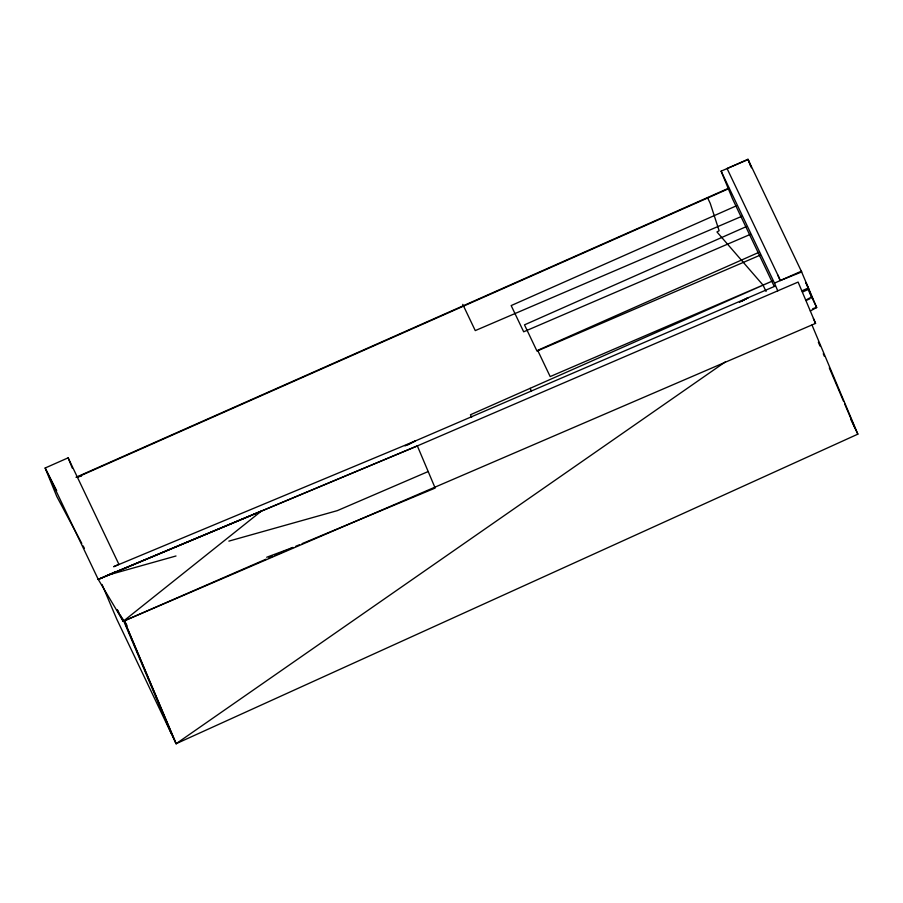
<?xml version="1.0" encoding="UTF-8"?>
<svg xmlns="http://www.w3.org/2000/svg" width="903" height="903" viewBox="0 0 903 903"><rect width="100%" height="100%" fill="white"/><g stroke="black" fill="none" stroke-linecap="round" stroke-linejoin="round"><path stroke-width="1.35" d="M115.945 571.554L98.246 579.399L123.248 621.287L261.441 511.042L98.246 579.399L45.15 468.014L68.143 457.832L118.925 564.375L113.643 566.712L415.188 441.003L775.271 286.07M102.039 584.489A589.524 12.935 66.1 0 0 116.826 619.3L176.13 743.711L725.357 361.889M741.95 301.083L748.147 297.73L739.422 302.313M805.736 300.146L812.113 296.692M810.307 310.971L816.684 307.517L801.322 271.227L774.481 283.113L721.125 171.175L747.966 159.289L801.672 271.95L780.136 280.596L777.855 275.088M407.693 444.886L415.188 441.003L405.029 445.913M176.13 743.711L124.208 620.779L176.13 743.711L857.85 434.151L811.989 325.012M728.744 188.174L76.021 477.292L81.496 476.118M77.489 477.1L728.687 188.671M736.645 205.703L511.166 305.575L523.672 331.807L750.483 234.317M746.567 226.495L524.485 324.854L536.992 351.086L759.954 255.256M758.644 252.468L537.669 350.341L550.175 376.574L772.325 281.081L470.452 414.759L471.648 417.254M801.999 290.789L808.388 287.955L805.815 282.56L812.587 298.633L807.733 288.463M802.541 291.985L808.93 289.152M806.108 300.473L809.946 298.78M117.322 610.168L123.248 621.287L266.046 559.171M268.62 558.054L272.469 556.372M275.043 555.255L286.623 550.22M289.197 549.103L293.057 547.421L266.701 557.253M428.191 471.535L337.293 510.646L228.865 541.123M120.054 615.011L123.248 621.287L815.556 323.398L798.105 282.075L417.355 445.901L98.246 579.399M741.679 216.359L475.26 330.6L462.754 304.367M105.38 576.238L417.355 445.901L435.167 488.06L302.099 543.651M295.642 546.349L299.514 544.723M812.734 308.691L816.684 307.517L809.415 292.256M109.602 574.647L176.006 555.988M81.789 543.437L56.787 496.481L45.15 468.014L56.675 490.634M83.11 545.909L84.419 548.381M124.422 620.677L127.063 625.666M117.492 609.988L118.767 612.494M850.886 419.534L857.85 434.151M780.429 280.483L727.073 168.545L748.09 159.56L751.42 167.755M774.232 286.375L732.435 198.683L721.125 171.175M766.06 291.443L763.069 285.156L716.959 231.958L719.127 230.716L710.243 203.367L707.681 197.983M530.117 388.335L531.303 390.83M120.878 616.173L123.248 621.287L122.537 618.916M813.389 318.499L815.556 323.398M121.081 616.388L123.248 621.287M818.332 342.169L819.98 346.03M823.265 353.75L824.371 356.324M829.304 367.905L843.583 401.361M844.677 403.934L855.107 428.383M774.481 283.113L777.743 290.834M122.943 619.153L171.13 733.213M747.966 159.289L750.574 165.734M68.143 457.832L72.319 468.149"/></g></svg>
